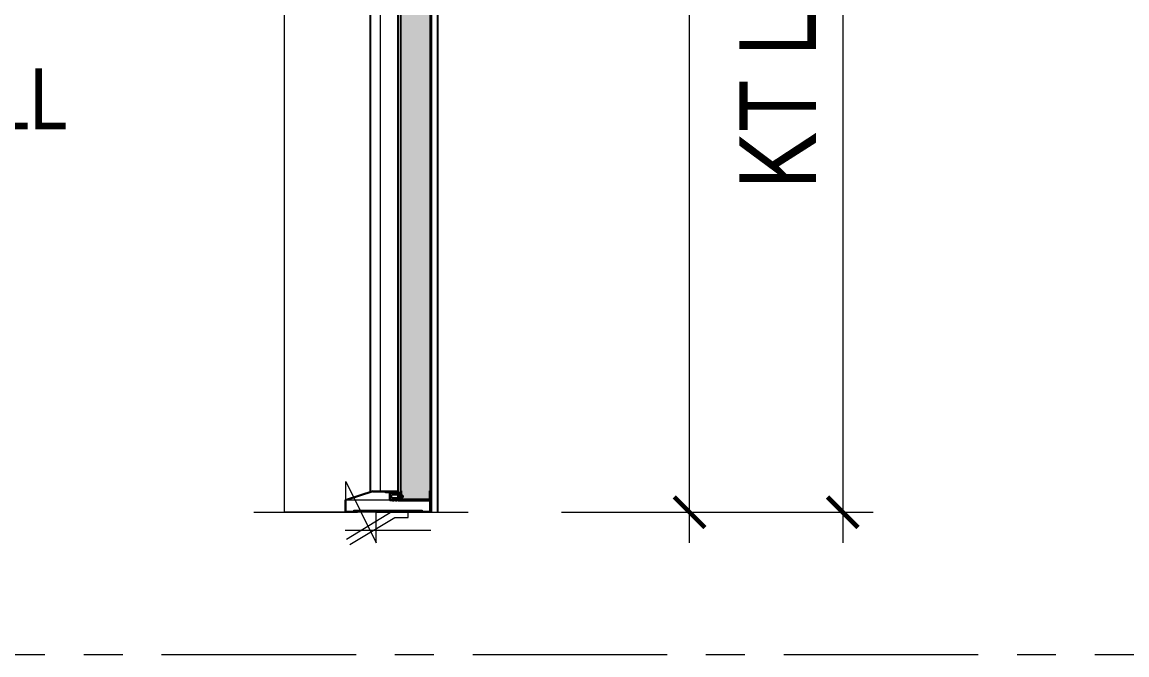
# Model space of a CAD drawing. Header units: millimetres. Extents: x -547695 to 905972, y -1055718 to 167349.
# Drawn here: x -526971 to -525166, y -1037131 to -1036097 of the extents above; entities that cross this region are included whole.
import ezdxf
from ezdxf import colors
from ezdxf.entities.mleader import LeaderData, LeaderLine
from ezdxf.math import Vec2, Vec3

# ---------------------------------------------------------------- set-up
doc = ezdxf.new("R2010")
doc.units = ezdxf.units.MM
doc.linetypes.add('CENTER', pattern=[50.8, 31.75, -6.35, 6.35, -6.35])
doc.layers.get('DEFPOINTS').update_dxf_attribs({"color": 1, "lineweight": 25})
for name, color, linetype, lineweight in [('A-DIMS', 8, 'Continuous', 9), ('A-DOOR', 142, 'Continuous', 9), ('A-FINE', 255, 'Continuous', 25), ('A-GRID', 250, 'CENTER', 15), ('A-LITE', 9, 'Continuous', 9), ('A-PATT', 252, 'Continuous', 9), ('A-SYMBOLS', 10, 'Continuous', 13)]:
    doc.layers.add(name, color=color, linetype=linetype, lineweight=lineweight)
doc.styles.add('VTK_Arial', font='arial.ttf', dxfattribs={"width": 0.8})
doc.dimstyles.new('A-2.5-DIM50', dxfattribs={"dimscale": 50, "dimtxt": 2.5, "dimasz": 1, "dimexe": 1, "dimexo": 0, "dimgap": 0.5, "dimtad": 1, "dimdec": 0, "dimzin": 12, "dimdsep": 46, "dimtxsty": 'VTK_Arial', "dimblk": 'ARCHTICK', "dimcen": 0, "dimdle": 1, "dimclrd": 256, "dimclre": 256, "dimclrt": 7, "dimadec": 1, "dimazin": 3, "dimtfac": 1, "dimtdec": 0, "dimtmove": 0, "dimatfit": 2, "dimfxl": 20, "dimtolj": 1, "dimtzin": 0, "dimlwd": -1, "dimlwe": -1, "dimarcsym": 0})

# ---------------------------------------------------------------- blocks, each defined once
blk = doc.blocks.new('DemHiSungLeft')
at = {"layer": 'A-PATT', "ltscale": 0.1}
for p, q in [((1.2, 4.5), (3.6, 7)), ((3.6, 7), (5.7, 7)), ((5.7, 7), (4.6, 4.5)), ((6, 4.5), (8.4, 7)), ((8.4, 7), (10.5, 7)), ((10.5, 7), (9.4, 4.5)), ((10.4, 4.5), (12.8, 7)), ((12.8, 7), (14.9, 7)), ((14.9, 7), (13.7, 4.5)), ((1.2, -4.5), (3.6, -7)), ((3.6, -7), (5.7, -7)), ((5.7, -7), (4.6, -4.5)), ((6, -4.5), (8.4, -7)), ((8.4, -7), (10.5, -7)), ((10.5, -7), (9.4, -4.5)), ((10.4, -4.5), (12.8, -7)), ((12.8, -7), (14.9, -7)), ((14.9, -7), (13.7, -4.5))]:
    blk.add_line(p, q, dxfattribs=at)
blk.add_lwpolyline([(14, 4.5), (14, -4.5), (0, -4.5), (0, 4.5), (14, 4.5)], dxfattribs=at)
blk.add_lwpolyline([(12, 2.5), (12, -2.5), (2, -2.5), (2, 2.5)], close=True, dxfattribs=at)
at = {"layer": 'A-PATT', "ltscale": 0.1, "extrusion": (0, 0, -1)}
blk.add_ellipse((16.7, 0), major_axis=(-3.33, 0), ratio=0.903576, start_param=0.646912, end_param=5.636273, dxfattribs=at)
at = {"layer": 'A-PATT', "ltscale": 0.1}
for points, knots in [([(16.7, 3.7), (17, 3.7), (17.3, 3.6), (18.3, 3.4), (18.8, 3.2), (19.7, 2.4), (20.1, 2), (20.6, 1), (20.7, 0.4), (20.6, -0.7), (20.5, -1.3), (19.9, -2.3), (19.4, -2.7), (18.5, -3.3), (17.9, -3.6), (16.7, -3.7), (16.1, -3.7), (15, -3.4), (14.4, -3.1), (14, -2.8)], [-1.570796, -1.570796, -1.570796, -1.570796, -1.309569, -1.309569, -0.856833, -0.856833, -0.404096, -0.404096, 0.04864, 0.04864, 0.501377, 0.501377, 0.954113, 0.954113, 1.40685, 1.40685, 1.859587, 1.859587, 2.304793, 2.304793, 2.304793, 2.304793]), ([(14, 2.8), (14.1, 2.9), (14.3, 3), (15, 3.4), (15.5, 3.6), (16.3, 3.7), (16.5, 3.7), (16.7, 3.7)], [3.9783448, 3.9783448, 3.9783448, 3.9783448, 4.1232694, 4.1232694, 4.5760059, 4.5760059, 4.712389, 4.712389, 4.712389, 4.712389])]:
    blk.add_open_spline(points, degree=3, knots=knots, dxfattribs=at)
blk = doc.blocks.new('DT MC')
at = {"layer": 'A-PATT'}
h = blk.add_hatch(dxfattribs=at)
h.set_pattern_fill('HONEY', color=256, scale=100, style=0)
h.set_pattern_definition([(0, (37666.94, -5592.625), (18.75, 10.8253175), [12.5, -25]), (120, (37666.94, -5592.625), (-18.75, 10.8253175), [12.5, -25]), (60, (37666.94, -5592.625), (4e-15, 21.650635), [-25, 12.5])])
h.paths.add_polyline_path([(-51, 22), (-97, 22), (-97, 35), (-98, 35), (-98, 2140), (-97, 2140), (-97, 2153), (-51, 2153), (-51, 2140), (-50, 2140), (-50, 35), (-51, 35)])
for p, q in [((-33, 20), (-99, 20)), ((-99, 0), (-99, 20)), ((-47, 18.4), (-97.4, 18.4)), ((-97.4, 1.6), (-97.4, 18.4)), ((-47, 18.4), (-33, 18.4)), ((-4, 35), (-43.4, 35)), ((-4, 33.4), (-43.4, 33.4)), ((-33, 31.8), (-43.4, 31.8)), ((-33, 20), (-33, 33.4)), ((-31.4, 31.8), (-25, 31.8)), ((-31.4, 20), (-31.4, 31.8)), ((-31.4, 20), (36.7, 20)), ((-25, 31.8), (-25, 33.4)), ((-4, 35), (41, 20.2)), ((-4, 33.4), (39.4, 19.1)), ((39.4, 1.6), (39.4, 19.1)), ((41, 0), (41, 20.2)), ((-79, 0), (-99, 0)), ((-79, 1.6), (-97.4, 1.6)), ((-79, 1.6), (-79, 0)), ((39.4, 1.6), (21, 1.6)), ((21, 1.6), (21, 0)), ((41, 0), (21, 0)), ((-99, -30), (41, -30))]:
    blk.add_line(p, q)
for points in [[(-99, 2155), (-99, 20), (-87, 20), (-87, 21), (-98, 21), (-98, 2154), (-87, 2154), (-87, 2155)], [(-51, 22), (-97, 22), (-97, 35), (-98, 35), (-98, 2140), (-97, 2140), (-97, 2153), (-51, 2153), (-51, 2140), (-50, 2140), (-50, 35), (-51, 35)], [(-49, 2155), (-49, 20), (-61, 20), (-61, 21), (-50, 21), (-50, 2154), (-61, 2154), (-61, 2155)], [(-98, 21), (-50, 21), (-50, 35), (-51, 35), (-51, 22), (-97, 22), (-97, 35), (-98, 35)], [(27, 3.2), (-85, 3.2), (-85, 1.6), (-79, 1.6), (21, 1.6), (27, 1.6)]]:
    blk.add_lwpolyline(points, close=True)
blk.add_lwpolyline([(33.1, -52.7), (-40.1, -8.4), (-62, -8.4), (-62, 1.6), (-37, 1.6), (38.8, -44.5)])
at = {"color": 144}
for centre, start, end in [((-43.4, 33.4), 90, 270), ((-33, 20), 270, 0)]:
    blk.add_arc(centre, 1.6, start, end, dxfattribs=at)
at = {"layer": 'A-FINE'}
for points in [[(-110, 2186), (-110, 0)], [(0, 2170), (0, 33.7)], [(-45, 2142.8), (-45, 20)]]:
    blk.add_lwpolyline(points, dxfattribs=at)
at = {"layer": 'A-LITE'}
blk.add_lwpolyline([(-16, 2142.8), (-16, 35)], dxfattribs=at)
at = {"layer": 'A-PATT', "xscale": -1}
blk.add_blockref('DemHiSungLeft', (-33, 25.9), dxfattribs=at)
blk = doc.blocks.new('*U261')
at = {"layer": 'A-LITE', "ltscale": 5}
blk.add_lwpolyline([(-240, 2205), (0, 2205), (0, 0), (-240, 0)], close=True, dxfattribs=at)
at = {"layer": 'A-PATT', "ltscale": 5}
blk.add_lwpolyline([(-290, 0), (-140, 0), (-140, 50), (-90, -50), (-90, 0), (60, 0)], dxfattribs=at)
blk = doc.blocks.new('_ARCHTICK')
at = {"color": 0, "linetype": 'ByBlock', "const_width": 0.15}
blk.add_lwpolyline([(-0.5, -0.5), (0.5, 0.5)], dxfattribs=at)
blk = doc.blocks.new('*D640')
at = {"layer": 'A-DIMS', "transparency": 16777216}
for p, q in [((-525880.5, -1036947.5), (-525880.5, -1034647.5)), ((-526089.7, -1034697.5), (-525830.5, -1034697.5)), ((-526089.7, -1036897.5), (-525830.5, -1036897.5))]:
    blk.add_line(p, q, dxfattribs=at)
at = {"layer": 'DEFPOINTS', "color": 0, "transparency": 16777216}
for p in [(-526089.7, -1034697.5), (-525880.5, -1034697.5), (-526089.7, -1036897.5)]:
    blk.add_point(p, dxfattribs=at)
at = {"layer": 'A-DIMS', "transparency": 16777216, "xscale": 50, "yscale": 50, "zscale": 50}
for p, rotation in [((-525880.5, -1034697.5), 90), ((-525880.5, -1036897.5), 270)]:
    blk.add_blockref('_ARCHTICK', p, dxfattribs=dict(at, rotation=rotation))
at = {"layer": 'A-DIMS', "color": 7, "transparency": 16777216, "insert": (-525969.3, -1035797.5), "char_height": 125, "attachment_point": 5, "rotation": 90, "style": 'VTK_Arial'}
blk.add_mtext('\\A1;2200', dxfattribs=at)
blk = doc.blocks.new('*D642')
at = {"layer": 'A-DIMS', "ltscale": 5, "transparency": 16777216}
for p, q in [((-525630.5, -1034642.5), (-525630.5, -1036947.5)), ((-526089.7, -1034692.5), (-525580.5, -1034692.5)), ((-526089.7, -1036897.5), (-525580.5, -1036897.5))]:
    blk.add_line(p, q, dxfattribs=at)
at = {"layer": 'DEFPOINTS', "color": 0, "transparency": 16777216}
for p in [(-526089.7, -1034692.5), (-526089.7, -1036897.5), (-525630.5, -1036897.5)]:
    blk.add_point(p, dxfattribs=at)
at = {"layer": 'A-DIMS', "transparency": 16777216, "xscale": 50, "yscale": 50, "zscale": 50}
for p, rotation in [((-525630.5, -1034692.5), 90), ((-525630.5, -1036897.5), 270)]:
    blk.add_blockref('_ARCHTICK', p, dxfattribs=dict(at, rotation=rotation))
at = {"layer": 'A-DIMS', "color": 7, "transparency": 16777216, "insert": (-525735.9, -1035795), "char_height": 125, "attachment_point": 5, "rotation": 90, "style": 'VTK_Arial'}
blk.add_mtext('\\A1;KT LỖ MỞ = 2205', dxfattribs=at)

msp = doc.modelspace()

# ---------------------------------------------------------------- linework, layer by layer
at = {"layer": 'A-GRID', "ltscale": 10}
msp.add_lwpolyline([(-523885.3, -1037130.6), (-528263, -1037130.6)], dxfattribs=at)

# ---------------------------------------------------------------- block references
at = {"layer": 'A-DOOR', "ltscale": 5}
msp.add_blockref('*U261', (-526302.2, -1036897.5), dxfattribs=at)
at = {"layer": 'A-DOOR', "xscale": -1}
msp.add_blockref('DT MC', (-526402.1, -1036897.5), dxfattribs=at)

# ---------------------------------------------------------------- dimensions: what is measured, and where the dimension line sits
at = {"layer": 'A-DIMS', "ltscale": 5}
dim = msp.add_linear_dim(base=(-525630.5, -1036897.5), p1=(-526089.7, -1034692.5), p2=(-526089.7, -1036897.5), angle=90, text='KT LỖ MỞ = <>', dimstyle='A-2.5-DIM50', override={"dimpost": '\\X'}, dxfattribs=at)
dim.commit()
dim.dimension.update_dxf_attribs({"geometry": '*D642', "text_midpoint": (-525735.9, -1035795)})
at = {"layer": 'A-DIMS'}
dim = msp.add_linear_dim(base=(-525880.5, -1034697.5), p1=(-526089.7, -1036897.5), p2=(-526089.7, -1034697.5), angle=90, dimstyle='A-2.5-DIM50', override={"dimpost": '\\X'}, dxfattribs=at)
dim.commit()
dim.dimension.update_dxf_attribs({"geometry": '*D640', "text_midpoint": (-525969.3, -1035797.5)})

# ---------------------------------------------------------------- leaders
at = {"layer": 'A-SYMBOLS'}
ml = msp.add_multileader_mtext('Standard', dxfattribs=at)
ml.set_content('DOOR SILL', color=7, style='VTK_Arial')
ml.set_leader_properties()
ml.build(insert=Vec2(0, 0))
ml.multileader.update_dxf_attribs({"text_top_attachment_type": 0, "text_bottom_attachment_type": 0, "arrow_head_size": 100, "scale": 50})
ctx = ml.context
ctx.base_point, ctx.scale, ctx.char_height, ctx.arrow_head_size, ctx.landing_gap_size, ctx.plane_origin = Vec3(-527592, -1036222.7), 50, 100, 100, 100, Vec3(-529294.1, -1037432.3)
notes = []
notes.append((ctx, [(0, (1, 1, 0), (-527790.3, -1036222.7), (1, 0), 198.4, [(0, [(-528660.8, -1036876.5)], 256, [])])]))
ctx.mtext.insert, ctx.mtext.flow_direction = Vec3(-527492, -1036171.9), 5
for ctx, leaders in notes:
    for number, flags, end, landing, length, lines in leaders:
        leader = LeaderData()
        leader.index, (leader.has_last_leader_line, leader.has_dogleg_vector, leader.attachment_direction) = number, flags
        leader.last_leader_point, leader.dogleg_vector, leader.dogleg_length = Vec3(end), Vec3(landing), length
        for number, points, colour, breaks in lines:
            line = LeaderLine()
            line.index, line.vertices, line.color, line.breaks = number, Vec3.list(points), colors.encode_raw_color(colour), breaks
            leader.lines.append(line)
        ctx.leaders.append(leader)

doc.saveas('drawing.dxf')
